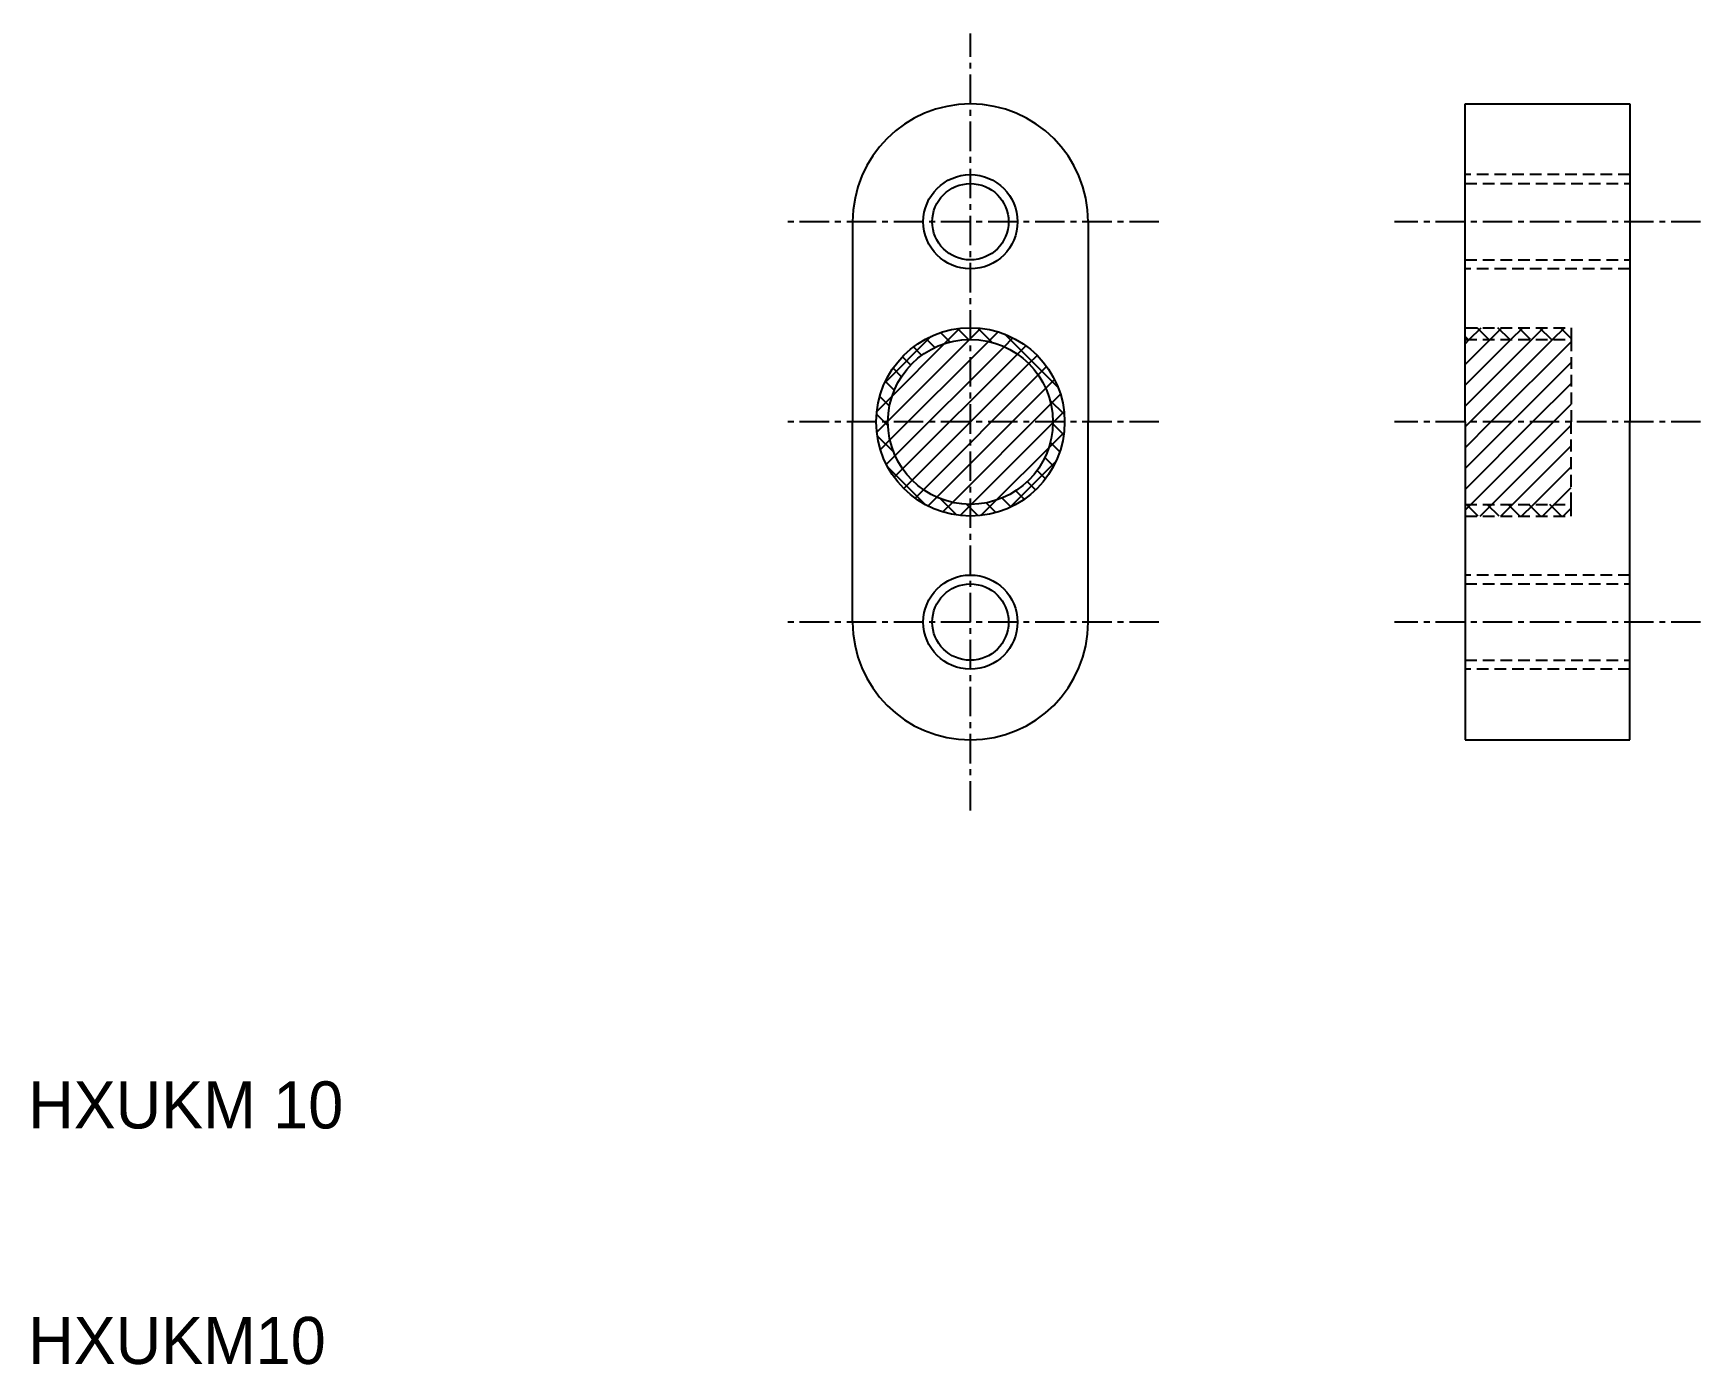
# Model space of a CAD drawing. Extents: x 10.2 to 81, y 10 to 66.5.
import ezdxf

# ---------------------------------------------------------------- set-up
doc = ezdxf.new("R2010")
doc.units = 0
doc.linetypes.add('CENTER', pattern=[2, 1.25, -0.25, 0.25, -0.25])
doc.linetypes.add('DASHED', pattern=[0.75, 0.5, -0.25])
doc.layers.get('0').update_dxf_attribs({"linetype": 'CONTINUOUS'})
doc.layers.add('CENTER', color=1, linetype='CENTER')

# ---------------------------------------------------------------- blocks, each defined once
blk = doc.blocks.new('*X14')
at = {"color": 0, "linetype": 'CONTINUOUS'}
for p, q in [((46.5, 50.036), (49.964, 53.5)), ((46.584, 49.236), (50.764, 53.416)), ((46.676, 51.095), (48.905, 53.324)), ((46.804, 48.572), (51.428, 53.196)), ((47.123, 48.007), (51.993, 52.877)), ((47.525, 47.525), (52.475, 52.475)), ((48.007, 47.123), (52.877, 51.993)), ((48.572, 46.804), (53.196, 51.428)), ((49.236, 46.584), (53.416, 50.764)), ((50.036, 46.5), (53.5, 49.964)), ((51.095, 46.676), (53.324, 48.905))]:
    blk.add_line(p, q, dxfattribs=at)
blk = doc.blocks.new('*X15')
at = {"color": 0, "linetype": 'CONTINUOUS'}
for p, q in [((71, 50.671), (73.829, 53.5)), ((71, 51.555), (72.945, 53.5)), ((71, 52.438), (72.062, 53.5)), ((71, 53.322), (71.178, 53.5)), ((71.213, 50), (74.713, 53.5)), ((72.097, 50), (75.5, 53.403)), ((72.981, 50), (75.5, 52.519)), ((73.865, 50), (75.5, 51.635)), ((74.749, 50), (75.5, 50.751)), ((71, 47.135), (73.865, 50)), ((71, 48.019), (72.981, 50)), ((71, 48.903), (72.097, 50)), ((71, 49.787), (71.213, 50)), ((71.249, 46.5), (74.749, 50)), ((72.133, 46.5), (75.5, 49.867)), ((73.017, 46.5), (75.5, 48.983)), ((73.9, 46.5), (75.5, 48.1)), ((74.784, 46.5), (75.5, 47.216))]:
    blk.add_line(p, q, dxfattribs=at)
blk = doc.blocks.new('*X16')
at = {"color": 0, "linetype": 'CONTINUOUS'}
for p, q in [((49.138, 53.392), (48.736, 53.795)), ((48.905, 53.324), (49.556, 53.975)), ((49.915, 53.499), (49.452, 53.962)), ((49.964, 53.5), (50.44, 53.976)), ((50.922, 53.376), (50.31, 53.988)), ((50.764, 53.416), (51.173, 53.824)), ((46.364, 51.667), (48.333, 53.636)), ((47.936, 52.827), (47.579, 53.184)), ((48.489, 53.157), (48.117, 53.529)), ((51.428, 53.196), (51.803, 53.571)), ((53.725, 51.457), (51.457, 53.725)), ((51.993, 52.877), (52.352, 53.236)), ((47.465, 52.414), (47.112, 52.767)), ((52.475, 52.475), (52.828, 52.828)), ((46.768, 51.343), (46.389, 51.722)), ((47.074, 51.921), (46.714, 52.281)), ((52.877, 51.993), (53.236, 52.352)), ((53.196, 51.428), (53.571, 51.803)), ((46.025, 50.444), (46.676, 51.095)), ((46.564, 50.664), (46.148, 51.079)), ((53.416, 50.764), (53.824, 51.173)), ((46.504, 49.84), (46.014, 50.33)), ((53.988, 50.31), (53.376, 50.922)), ((53.5, 49.964), (53.976, 50.44)), ((46.024, 49.56), (46.5, 50.036)), ((53.324, 48.905), (53.975, 49.556)), ((53.962, 49.452), (53.499, 49.915)), ((46.744, 48.715), (46.043, 49.417)), ((46.176, 48.827), (46.584, 49.236)), ((53.795, 48.736), (53.392, 49.138)), ((46.429, 48.197), (46.804, 48.572)), ((51.667, 46.364), (53.636, 48.333)), ((53.529, 48.117), (53.157, 48.489)), ((48.09, 46.485), (46.485, 48.09)), ((46.764, 47.648), (47.123, 48.007)), ((47.172, 47.172), (47.525, 47.525)), ((52.767, 47.112), (52.414, 47.465)), ((53.184, 47.579), (52.827, 47.936)), ((47.648, 46.764), (48.007, 47.123)), ((48.197, 46.429), (48.572, 46.804)), ((49.417, 46.043), (48.715, 46.744)), ((51.722, 46.389), (51.343, 46.768)), ((52.281, 46.714), (51.921, 47.074)), ((48.827, 46.176), (49.236, 46.584)), ((49.56, 46.024), (50.036, 46.5)), ((50.33, 46.014), (49.84, 46.504)), ((50.444, 46.025), (51.095, 46.676)), ((51.079, 46.148), (50.664, 46.564))]:
    blk.add_line(p, q, dxfattribs=at)
blk = doc.blocks.new('*X17')
at = {"color": 0, "linetype": 'CONTINUOUS'}
for p, q in [((71.178, 53.5), (71.678, 54)), ((72.011, 53.5), (71.511, 54)), ((72.062, 53.5), (72.562, 54)), ((72.895, 53.5), (72.395, 54)), ((72.945, 53.5), (73.445, 54)), ((73.779, 53.5), (73.279, 54)), ((73.829, 53.5), (74.329, 54)), ((74.663, 53.5), (74.163, 54)), ((74.713, 53.5), (75.213, 54)), ((75.5, 53.547), (75.047, 54)), ((71.128, 53.5), (71, 53.628)), ((71, 46.251), (71.249, 46.5)), ((71.557, 46), (71.057, 46.5)), ((71.633, 46), (72.133, 46.5)), ((72.44, 46), (71.94, 46.5)), ((72.517, 46), (73.017, 46.5)), ((73.324, 46), (72.824, 46.5)), ((73.4, 46), (73.9, 46.5)), ((74.208, 46), (73.708, 46.5)), ((74.284, 46), (74.784, 46.5)), ((75.092, 46), (74.592, 46.5)), ((75.168, 46), (75.5, 46.332)), ((75.5, 46.476), (75.476, 46.5))]:
    blk.add_line(p, q, dxfattribs=at)

msp = doc.modelspace()

# ---------------------------------------------------------------- linework, layer by layer
at = {"color": 7, "linetype": 'CONTINUOUS'}
for p, q in [((71, 50), (71, 63.5)), ((71, 63.5), (78, 63.5)), ((78, 63.5), (78, 50)), ((45, 58.5), (45, 50)), ((55, 58.5), (55, 50)), ((45, 41.5), (45, 50)), ((55, 41.5), (55, 50)), ((71, 50), (71, 36.5)), ((78, 36.5), (78, 50)), ((71, 36.5), (78, 36.5))]:
    msp.add_line(p, q, dxfattribs=at)
at = {"color": 3, "linetype": 'DASHED'}
for p, q in [((78, 60.5), (71, 60.5)), ((71, 60.121), (78, 60.121)), ((71, 56.879), (78, 56.879)), ((78, 56.5), (71, 56.5)), ((71, 54), (75.5, 54)), ((75.5, 54), (75.5, 53.5)), ((71, 53.5), (75.5, 53.5)), ((75.5, 53.5), (75.5, 50)), ((75.5, 46.5), (75.5, 50)), ((71, 46.5), (75.5, 46.5)), ((75.5, 46), (75.5, 46.5)), ((71, 46), (75.5, 46)), ((78, 43.5), (71, 43.5)), ((71, 43.121), (78, 43.121)), ((71, 39.879), (78, 39.879)), ((78, 39.5), (71, 39.5))]:
    msp.add_line(p, q, dxfattribs=at)
at = {"color": 3, "linetype": 'CONTINUOUS'}
for centre in [(50, 58.5), (50, 41.5)]:
    msp.add_circle(centre, 2, dxfattribs=at)
at = {"color": 7, "linetype": 'CONTINUOUS'}
for centre, radius in [((50, 58.5), 1.621), ((50, 50), 4), ((50, 50), 3.5), ((50, 41.5), 1.621)]:
    msp.add_circle(centre, radius, dxfattribs=at)
for centre, start, end in [((50, 58.5), 0, 180), ((50, 41.5), 180, 0)]:
    msp.add_arc(centre, 5, start, end, dxfattribs=at)
at = {"layer": 'CENTER', "color": 1, "linetype": 'CENTER'}
for p, q in [((50, 33.5), (50, 66.5)), ((58, 58.5), (42, 58.5)), ((81, 58.5), (68, 58.5)), ((58, 50), (42, 50)), ((81, 50), (68, 50)), ((58, 41.5), (42, 41.5)), ((81, 41.5), (68, 41.5))]:
    msp.add_line(p, q, dxfattribs=at)

# ---------------------------------------------------------------- block references
at = {"color": 3, "linetype": 'CONTINUOUS'}
for name in ['*X16', '*X17', '*X14', '*X15']:
    msp.add_blockref(name, (0, 0), dxfattribs=at)

# ---------------------------------------------------------------- texts
at = {"color": 7, "linetype": 'CONTINUOUS'}
for s, p in [('HXUKM 10', (10, 20)), ('HXUKM10', (10, 10))]:
    msp.add_text(s, height=2, dxfattribs=at).set_placement(p)

doc.saveas('drawing.dxf')
